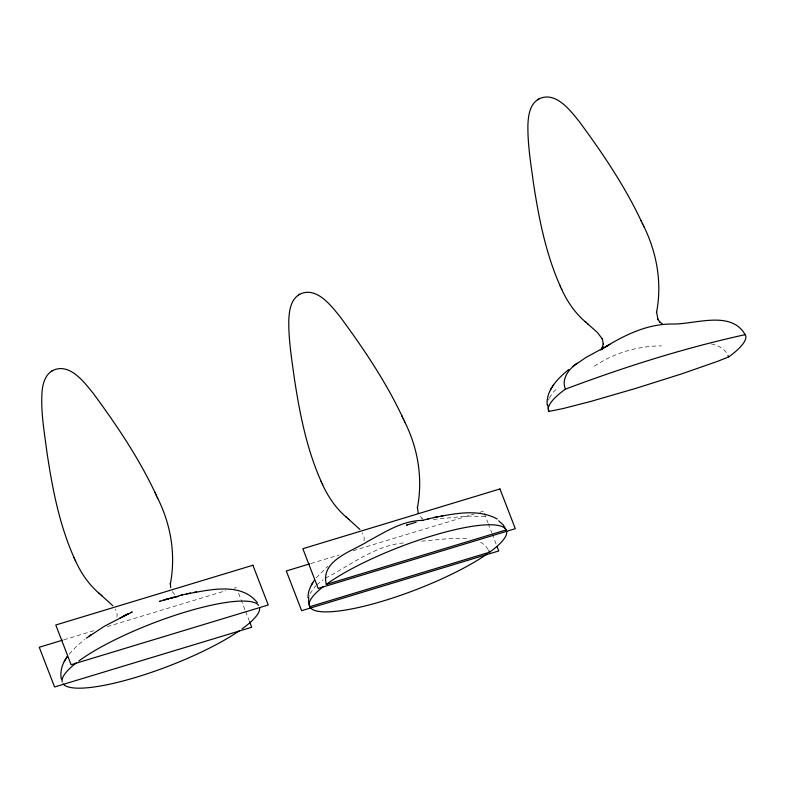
<?xml version="1.0" encoding="UTF-8"?>
<svg xmlns="http://www.w3.org/2000/svg" width="785" height="785" viewBox="0 0 785 785"><rect width="100%" height="100%" fill="white"/><g stroke="black" fill="none" stroke-linecap="round" stroke-linejoin="round"><path stroke-width="0.59" stroke-dasharray="3.92 2.94" d="M116.994 617.069L117.132 613.85L115.405 609.111M364.063 540.777L364.191 537.548L362.464 532.819M309.104 596.188L309.359 595.462M548.47 400.173L549.068 398.486M309.957 593.774L315.786 585.757M549.353 397.926L553.268 392.137L558.223 387.476M69.139 654.17L76.734 646.124L84.554 639.481M316.208 577.868L328.071 566.103M316.698 584.854L323.047 579.801M325.432 578.143C351.189 565.043 375.387 544.976 405.148 542.798M594.323 366.212C614.39 352.799 637.459 346.126 661.529 345.842M310.958 563.502L339.11 554.966M353.191 550.697L474.052 514.067M479.91 512.291L483.432 511.221M63.889 639.795L95.574 630.188M107.3 626.636L225.815 590.712M234.028 588.23L236.373 587.514M421.614 541.199L452.435 538.265L469.008 538.696M433.349 519.434L467.674 516.069L485.964 516.491M711.328 343.918C717.716 345.194 724.153 348.393 727.43 354.271M480.498 542.092L484.934 545.241L488.319 549.559M174.702 594.608L171.581 590.663M421.771 518.316L422.32 518.807L418.65 514.371M484.316 513.488L487.819 522.574M488.25 523.713L491.753 532.789M492.195 533.928L496.14 544.142M238.561 593.195L245.136 610.22M245.568 611.358L249.071 620.435"/><path stroke-width="1.18" d="M547.116 404.756C546.154 389.841 558.076 378.262 568.713 369.539M308.014 597.67C307.808 591.213 310.968 585.188 314.53 580.007M547.694 404.962L548.892 411.409L563.306 408.504L591.017 401.361L635.614 388.428L681.36 373.974L717.431 361.394L728.676 356.92L731.748 354.663A105.543 22.843 -21.1 0 0 745.75 335.813C732.395 309.771 696.54 324.028 673.628 324.038C648.812 323.498 626.558 334.057 605.843 346.607L609.925 344.438M308.799 597.797L308.564 601.251L309.781 606.697L489.575 552.208L492.637 549.951A105.543 22.843 -21.1 0 0 506.639 531.102M66.068 658.527L67.471 656.309C62.682 662.766 59.66 670.979 61.338 679.054M64.282 661.372L65.724 659.096M311.351 585.07L312.793 582.794M550.462 389.782L551.904 387.505M552.238 386.936L553.641 384.719M601.016 349.649L602.438 348.01L601.477 349.139L602.654 347.402L602.919 346.568L602.046 348.383L603.4 343.487L603.4 344.183L602.242 338.669L602.507 339.238L597.473 332.546L587.445 323.636M602.36 348.363L600.76 349.894L607.355 345.802M574.757 365.211C567.545 370.559 561.481 380.038 565.426 389.144L562.354 391.401A105.543 22.843 -21.1 0 0 548.352 410.251L548.892 411.409M86.301 638.205L104.562 626.145L132.243 611.957L130.644 612.702M89.235 636.056L90.923 634.82M572.883 366.32L586.228 357.322L607.178 345.9M326.315 584.433L328.64 582.725A105.543 22.843 -21.1 0 1 432.064 535.851A105.543 22.843 -21.1 0 1 505.697 529.061L506.109 529.944L326.315 584.433C320.221 560.166 352.406 551.374 368.067 541.189C385.494 531.877 402.813 520.278 423.36 520.386M575.101 364.691L577.093 363.239M156.529 495.757C139.651 459.235 117.063 425.666 93.248 393.363C84.093 382.109 69.767 362.562 52.938 370.392C45.393 374.308 42.802 383.443 42.076 391.313C40.594 411.948 44.411 432.476 47.031 452.876C52.438 488.878 59.425 525.155 74.457 558.537M537.911 99.518C529.581 104.954 528.256 116.072 527.903 125.158C527.628 144.862 530.925 164.369 533.574 183.837C538.961 218.976 545.948 254.369 560.627 286.957M298.8 294.817C290.47 300.243 289.145 311.36 288.792 320.447C288.517 340.15 291.814 359.667 294.463 379.126C299.85 414.264 306.837 449.658 321.526 482.245M52.673 370.54L51.378 371.325M538.598 99.106C555.378 90.461 570.312 110.43 579.418 121.773C603.233 154.076 625.831 187.644 642.709 224.176M299.487 294.395C316.267 285.76 331.201 305.718 340.307 317.061C364.122 349.364 386.72 382.933 403.598 419.465M537.548 99.744L538.844 98.959M298.437 295.032L299.733 294.247M123.873 615.97L128.338 613.752L119.663 618.197M123.166 616.333L125.139 615.283M565.426 389.144C624.016 367.105 684.049 348.059 745.22 334.655M167.146 599.024L159.424 601.438L160.189 601.202M166.067 599.347L163.937 600.005L182.414 594.883M407.248 524.91L406.493 525.136L416.128 522.221M309.781 563.856L286.309 570.97L301.646 610.701L498.769 550.952L497.013 546.409M62.721 640.148L39.25 647.262L54.587 686.993L251.7 627.254L249.512 621.573M171.797 597.679L173.191 597.267M169.06 598.513L167.725 598.896L178.166 596.531M421.653 520.592L429.474 518.591M433.624 517.629C454.24 513.714 477.751 508.395 497.258 519.022M186.565 593.921C209.163 590.104 240.74 581.606 257.401 602.723M427.776 518.993L437.569 516.775M180.717 595.285L190.5 593.067M441.376 516.01L443.603 515.568M194.307 592.302L196.535 591.861M498.671 520.828L503.303 524.979L506.109 529.944M662.56 324.077L659.371 321.703L659.91 322.174L657.751 319.083L658.016 319.652L656.515 311.831L656.505 312.528C662.511 281.933 656.446 250.768 642.267 223.215M348.334 518.934L359.932 529.492M101.275 595.226L112.863 605.784M560.186 285.995C566.044 299.723 574.306 312.587 585.845 322.223M321.085 481.284C326.933 495.021 335.195 507.875 346.744 517.511M74.016 557.576C79.874 571.313 88.136 584.168 99.675 593.813M585.149 321.605L588.122 324.234M346.038 516.893L349.011 519.523M98.979 593.195L101.952 595.825M727.96 355.399L728.676 356.92M488.859 550.687L489.575 552.208M641.031 220.556L641.473 221.507M643.464 225.884L643.916 226.845M561.354 288.517L561.795 289.479M401.92 415.844L402.362 416.796M404.363 421.172C417.973 447.97 423.056 478.222 417.404 507.816L417.404 507.12L418.219 513.184M322.252 483.815L322.694 484.767M154.861 492.136L155.293 493.088M157.294 497.474C170.904 524.262 175.987 554.524 170.335 584.118L170.335 583.412L170.698 587.592M75.183 560.107L75.625 561.069M403.156 418.503L404.805 422.134M156.087 494.805L157.736 498.436M487.24 553.916A105.543 22.843 -21.1 0 1 383.826 600.79A105.543 22.843 -21.1 0 1 310.183 607.58L309.251 605.539A105.543 22.843 -21.1 0 1 323.243 586.689M259.58 607.404A105.543 22.843 -21.1 0 1 242.065 628.873M239.346 630.787A105.543 22.843 -21.1 0 1 136.099 677.288A105.543 22.843 -21.1 0 1 63.124 683.872M62.182 681.831A105.543 22.843 -21.1 0 1 76.184 662.982M78.785 661.029A105.543 22.843 -21.1 0 1 182.64 612.869A105.543 22.843 -21.1 0 1 258.638 605.363M499.966 488.957L302.853 548.705L318.18 588.436L515.303 528.688L499.966 488.957M252.907 565.249L55.784 624.997L71.121 664.728L268.235 604.98L252.907 565.249"/></g></svg>
